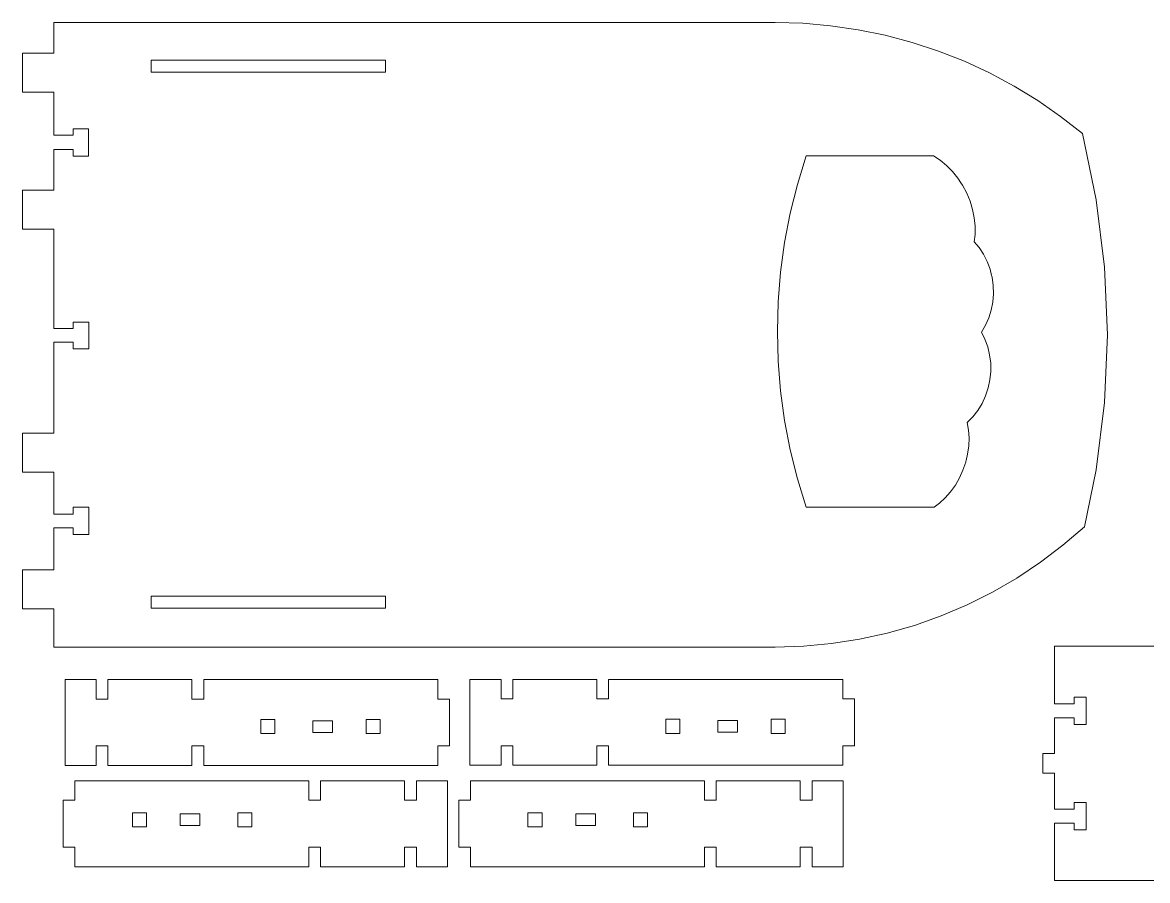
# Model space of a CAD drawing. Header units: centimetres. Extents: x -10.5 to 36.3, y -14.8 to 16.4.
# Drawn here: x -10.16 to 12.91, y -14.35 to 3.23 of the extents above; entities that cross this region are included whole.
import ezdxf

# ---------------------------------------------------------------- set-up
doc = ezdxf.new("R2010")
doc.units = ezdxf.units.CM
doc.header["$MEASUREMENT"] = 0
doc.layers.add('Layer 1', color=7, linetype='Continuous')

msp = doc.modelspace()

# ---------------------------------------------------------------- linework, layer by layer
at = {"layer": 'Layer 1', "lineweight": 15}
for points in [[(-9.51569, 3.23061), (-9.51569, 3.23061), (5.27344, 3.23061), (5.27344, 3.23061)], [(-9.51569, 3.23061), (-9.51569, 3.23061), (-9.51569, 2.60044), (-9.51569, 2.60044)], [(5.27344, 3.23061), (5.27344, 3.23061), (5.84243, 3.2142), (5.84243, 3.2142)], [(5.84243, 3.2142), (5.84243, 3.2142), (6.40962, 3.16503), (6.40962, 3.16503)], [(6.40962, 3.16503), (6.40962, 3.16503), (6.97294, 3.083), (6.97294, 3.083)], [(6.97294, 3.083), (6.97294, 3.083), (7.53064, 2.96877), (7.53064, 2.96877)], [(7.53064, 2.96877), (7.53064, 2.96877), (8.08077, 2.82245), (8.08077, 2.82245)], [(-2.71575, 2.45767), (-2.71575, 2.45767), (-7.51575, 2.45767), (-7.51575, 2.45767)], [(-7.51575, 2.45767), (-7.51575, 2.45767), (-7.51575, 2.2132), (-7.51575, 2.2132)], [(-2.71575, 2.2132), (-2.71575, 2.2132), (-2.71575, 2.45767), (-2.71575, 2.45767)], [(9.15109, 2.43591), (9.15109, 2.43591), (9.66785, 2.19693), (9.66785, 2.19693)], [(-7.51575, 2.2132), (-7.51575, 2.2132), (-2.71575, 2.2132), (-2.71575, 2.2132)], [(-9.11564, 1.05372), (-9.11564, 1.05372), (-9.11564, 0.91868), (-9.11564, 0.91868)], [(-8.80367, 1.05372), (-8.80367, 1.05372), (-9.11564, 1.05372), (-9.11564, 1.05372)], [(-8.80367, 0.49369), (-8.80367, 0.49369), (-8.80367, 1.05372), (-8.80367, 1.05372)], [(11.57162, 0.95614), (11.57162, 0.95614), (11.85579, -0.40328), (11.85579, -0.40328)], [(-9.11564, 0.91868), (-9.11564, 0.91868), (-9.51569, 0.91868), (-9.51569, 0.91868)], [(-9.51569, 0.62902), (-9.51569, 0.62902), (-9.11564, 0.62902), (-9.11564, 0.62902)], [(-9.11564, 0.62902), (-9.11564, 0.62902), (-9.11564, 0.49369), (-9.11564, 0.49369)], [(-9.11564, 0.49369), (-9.11564, 0.49369), (-8.80367, 0.49369), (-8.80367, 0.49369)], [(5.90497, 0.49852), (5.90497, 0.49852), (5.72735, -0.08565), (5.72735, -0.08565)], [(5.72735, -0.08565), (5.72735, -0.08565), (5.58126, -0.67835), (5.58126, -0.67835)], [(11.85579, -0.40328), (11.85579, -0.40328), (12.02706, -1.78159), (12.02706, -1.78159)], [(5.58126, -0.67835), (5.58126, -0.67835), (5.46732, -1.27793), (5.46732, -1.27793)], [(5.46732, -1.27793), (5.46732, -1.27793), (5.38558, -1.88286), (5.38558, -1.88286)], [(9.35295, -1.26441), (9.35295, -1.26441), (9.45177, -1.37991), (9.45177, -1.37991)], [(12.02706, -1.78159), (12.02706, -1.78159), (12.08423, -3.16941), (12.08423, -3.16941)], [(5.38558, -1.88286), (5.38558, -1.88286), (5.33654, -2.49127), (5.33654, -2.49127)], [(5.33654, -2.49127), (5.33654, -2.49127), (5.32014, -3.10161), (5.32014, -3.10161)], [(-8.79567, -2.90745), (-8.79567, -2.90745), (-9.11564, -2.90745), (-9.11564, -2.90745)], [(-9.11564, -3.04139), (-9.11564, -3.04139), (-9.11564, -2.90745), (-9.11564, -2.90745)], [(-8.79567, -3.457), (-8.79567, -3.457), (-8.79567, -2.90745), (-8.79567, -2.90745)], [(-9.11564, -3.04139), (-9.11564, -3.04139), (-9.51569, -3.04139), (-9.51569, -3.04139)], [(5.32014, -3.10161), (5.32014, -3.10161), (5.33654, -3.71181), (5.33654, -3.71181)], [(12.08423, -3.16941), (12.08423, -3.16941), (12.02706, -4.5571), (12.02706, -4.5571)], [(-9.51569, -3.3217), (-9.51569, -3.3217), (-9.11564, -3.3217), (-9.11564, -3.3217)], [(-9.51569, -3.3217), (-9.51569, -3.3217), (-9.51569, -5.18551), (-9.51569, -5.18551)], [(-9.11564, -3.3217), (-9.11564, -3.3217), (-9.11564, -3.457), (-9.11564, -3.457)], [(-9.11564, -3.457), (-9.11564, -3.457), (-8.79567, -3.457), (-8.79567, -3.457)], [(5.33654, -3.71181), (5.33654, -3.71181), (5.38558, -4.32021), (5.38558, -4.32021)], [(5.38558, -4.32021), (5.38558, -4.32021), (5.46732, -4.92519), (5.46732, -4.92519)], [(12.02706, -4.5571), (12.02706, -4.5571), (11.85579, -5.9354), (11.85579, -5.9354)], [(5.46732, -4.92519), (5.46732, -4.92519), (5.58126, -5.52491), (5.58126, -5.52491)], [(-10.15566, -5.18551), (-10.15566, -5.18551), (-9.51569, -5.18551), (-9.51569, -5.18551)], [(-10.15566, -5.98543), (-10.15566, -5.98543), (-10.15566, -5.18551), (-10.15566, -5.18551)], [(5.58126, -5.52491), (5.58126, -5.52491), (5.72735, -6.11758), (5.72735, -6.11758)], [(-9.51569, -5.98543), (-9.51569, -5.98543), (-10.15566, -5.98543), (-10.15566, -5.98543)], [(-9.51569, -5.98543), (-9.51569, -5.98543), (-9.51569, -6.84148), (-9.51569, -6.84148)], [(11.85579, -5.9354), (11.85579, -5.9354), (11.61197, -7.10151), (11.61197, -7.10151)], [(5.72735, -6.11758), (5.72735, -6.11758), (5.90497, -6.7016), (5.90497, -6.7016)], [(-9.11564, -6.84148), (-9.11564, -6.84148), (-9.51569, -6.84148), (-9.51569, -6.84148)], [(-8.79567, -6.70175), (-8.79567, -6.70175), (-9.11564, -6.70175), (-9.11564, -6.70175)], [(-9.11564, -6.84148), (-9.11564, -6.84148), (-9.11564, -6.70175), (-9.11564, -6.70175)], [(-8.79567, -7.26178), (-8.79567, -7.26178), (-8.79567, -6.70175), (-8.79567, -6.70175)], [(5.90497, -6.7016), (5.90497, -6.7016), (8.53084, -6.70146), (8.53084, -6.70146)], [(-9.51569, -7.12646), (-9.51569, -7.12646), (-9.51569, -7.98554), (-9.51569, -7.98554)], [(-9.51569, -7.12646), (-9.51569, -7.12646), (-9.11564, -7.12646), (-9.11564, -7.12646)], [(-9.11564, -7.12646), (-9.11564, -7.12646), (-9.11564, -7.26178), (-9.11564, -7.26178)], [(11.17281, -7.48019), (11.17281, -7.48019), (11.61197, -7.10151), (11.61197, -7.10151)], [(-9.11564, -7.26178), (-9.11564, -7.26178), (-8.79567, -7.26178), (-8.79567, -7.26178)], [(10.71102, -7.83106), (10.71102, -7.83106), (11.17281, -7.48019), (11.17281, -7.48019)], [(10.2283, -8.15282), (10.2283, -8.15282), (10.71102, -7.83106), (10.71102, -7.83106)], [(-10.15566, -7.98554), (-10.15566, -7.98554), (-9.51569, -7.98554), (-9.51569, -7.98554)], [(-10.15566, -8.78546), (-10.15566, -8.78546), (-10.15566, -7.98554), (-10.15566, -7.98554)], [(9.72683, -8.44401), (9.72683, -8.44401), (10.2283, -8.15282), (10.2283, -8.15282)], [(-7.51575, -8.52353), (-7.51575, -8.52353), (-7.51575, -8.76797), (-7.51575, -8.76797)], [(-2.71575, -8.52353), (-2.71575, -8.52353), (-7.51575, -8.52353), (-7.51575, -8.52353)], [(-2.71575, -8.76797), (-2.71575, -8.76797), (-2.71575, -8.52353), (-2.71575, -8.52353)], [(9.20814, -8.70362), (9.20814, -8.70362), (9.72683, -8.44401), (9.72683, -8.44401)], [(8.67443, -8.9306), (8.67443, -8.9306), (9.20814, -8.70362), (9.20814, -8.70362)], [(-9.51569, -8.78546), (-9.51569, -8.78546), (-10.15566, -8.78546), (-10.15566, -8.78546)], [(-9.51569, -8.78546), (-9.51569, -8.78546), (-9.51569, -9.5693), (-9.51569, -9.5693)], [(-7.51575, -8.76797), (-7.51575, -8.76797), (-2.71575, -8.76797), (-2.71575, -8.76797)], [(8.12776, -9.1242), (8.12776, -9.1242), (8.67443, -8.9306), (8.67443, -8.9306)], [(7.57005, -9.28366), (7.57005, -9.28366), (8.12776, -9.1242), (8.12776, -9.1242)], [(6.43055, -9.49765), (6.43055, -9.49765), (7.00366, -9.40836), (7.00366, -9.40836)], [(7.00366, -9.40836), (7.00366, -9.40836), (7.57005, -9.28366), (7.57005, -9.28366)], [(-9.51569, -9.5693), (-9.51569, -9.5693), (5.27344, -9.5693), (5.27344, -9.5693)], [(5.27344, -9.5693), (5.27344, -9.5693), (5.85315, -9.55138), (5.85315, -9.55138)], [(5.85315, -9.55138), (5.85315, -9.55138), (6.43055, -9.49765), (6.43055, -9.49765)], [(11.00153, -9.55099), (11.00153, -9.55099), (11.00153, -10.73086), (11.00153, -10.73086)], [(15.2398, -9.55099), (15.2398, -9.55099), (11.00153, -9.55099), (11.00153, -9.55099)], [(-9.28419, -11.99384), (-9.28419, -11.99384), (-9.28419, -10.23394), (-9.28419, -10.23394)], [(-6.44183, -10.23394), (-6.44183, -10.23394), (-6.44183, -10.63384), (-6.44183, -10.63384)], [(-1.64186, -10.23394), (-1.64186, -10.23394), (-6.44183, -10.23394), (-6.44183, -10.23394)], [(-1.64186, -10.63384), (-1.64186, -10.63384), (-1.64186, -10.23394), (-1.64186, -10.23394)], [(-0.98397, -11.98929), (-0.98397, -11.98929), (-0.98397, -10.22924), (-0.98397, -10.22924)], [(1.85837, -10.22924), (1.85837, -10.22924), (1.85837, -10.62929), (1.85837, -10.62929)], [(6.65833, -10.22924), (6.65833, -10.22924), (1.85837, -10.22924), (1.85837, -10.22924)], [(6.65833, -10.62929), (6.65833, -10.62929), (6.65833, -10.22924), (6.65833, -10.22924)], [(-8.64422, -10.63384), (-8.64422, -10.63384), (-8.40415, -10.63384), (-8.40415, -10.63384)], [(-6.68189, -10.63384), (-6.68189, -10.63384), (-6.44183, -10.63384), (-6.44183, -10.63384)], [(-1.64186, -10.63384), (-1.64186, -10.63384), (-1.4018, -10.63384), (-1.4018, -10.63384)], [(-1.4018, -10.63384), (-1.4018, -10.63384), (-1.4018, -11.59393), (-1.4018, -11.59393)], [(-0.34389, -10.62929), (-0.34389, -10.62929), (-0.10396, -10.62929), (-0.10396, -10.62929)], [(1.61845, -10.62929), (1.61845, -10.62929), (1.85837, -10.62929), (1.85837, -10.62929)], [(6.65833, -10.62929), (6.65833, -10.62929), (6.8984, -10.62929), (6.8984, -10.62929)], [(6.8984, -10.62929), (6.8984, -10.62929), (6.8984, -11.58924), (6.8984, -11.58924)], [(-5.26983, -11.0522), (-5.26983, -11.0522), (-5.26983, -11.34021), (-5.26983, -11.34021)], [(-4.98182, -11.0522), (-4.98182, -11.0522), (-5.26983, -11.0522), (-5.26983, -11.0522)], [(-4.98182, -11.34021), (-4.98182, -11.34021), (-4.98182, -11.0522), (-4.98182, -11.0522)], [(-3.10973, -11.0522), (-3.10973, -11.0522), (-3.10973, -11.34021), (-3.10973, -11.34021)], [(3.03051, -11.04755), (3.03051, -11.04755), (3.03051, -11.33555), (3.03051, -11.33555)], [(3.31855, -11.04755), (3.31855, -11.04755), (3.03051, -11.04755), (3.03051, -11.04755)], [(3.31855, -11.33555), (3.31855, -11.33555), (3.31855, -11.04755), (3.31855, -11.04755)], [(5.19046, -11.04755), (5.19046, -11.04755), (5.19046, -11.33555), (5.19046, -11.33555)], [(11.00153, -11.01886), (11.00153, -11.01886), (11.00153, -11.75088), (11.00153, -11.75088)], [(-4.20363, -11.19621), (-4.20363, -11.19621), (-4.20363, -11.07619), (-4.20363, -11.07619)], [(-4.20363, -11.07619), (-4.20363, -11.07619), (-3.80097, -11.07619), (-3.80097, -11.07619)], [(-4.20363, -11.31612), (-4.20363, -11.31612), (-4.20363, -11.19621), (-4.20363, -11.19621)], [(-3.80097, -11.07619), (-3.80097, -11.07619), (-3.80097, -11.31612), (-3.80097, -11.31612)], [(4.09656, -11.19155), (4.09656, -11.19155), (4.09656, -11.0715), (4.09656, -11.0715)], [(4.09656, -11.0715), (4.09656, -11.0715), (4.49937, -11.0715), (4.49937, -11.0715)], [(4.09656, -11.31157), (4.09656, -11.31157), (4.09656, -11.19155), (4.09656, -11.19155)], [(4.49937, -11.0715), (4.49937, -11.0715), (4.49937, -11.31157), (4.49937, -11.31157)], [(-5.26983, -11.34021), (-5.26983, -11.34021), (-4.98182, -11.34021), (-4.98182, -11.34021)], [(-3.80097, -11.31612), (-3.80097, -11.31612), (-4.20363, -11.31612), (-4.20363, -11.31612)], [(-3.10973, -11.34021), (-3.10973, -11.34021), (-2.82173, -11.34021), (-2.82173, -11.34021)], [(3.03051, -11.33555), (3.03051, -11.33555), (3.31855, -11.33555), (3.31855, -11.33555)], [(4.49937, -11.31157), (4.49937, -11.31157), (4.09656, -11.31157), (4.09656, -11.31157)], [(5.19046, -11.33555), (5.19046, -11.33555), (5.47846, -11.33555), (5.47846, -11.33555)], [(-8.40415, -11.59393), (-8.40415, -11.59393), (-8.64422, -11.59393), (-8.64422, -11.59393)], [(-8.40415, -11.99384), (-8.40415, -11.99384), (-8.40415, -11.59393), (-8.40415, -11.59393)], [(-6.44183, -11.59393), (-6.44183, -11.59393), (-6.68189, -11.59393), (-6.68189, -11.59393)], [(-6.44183, -11.99384), (-6.44183, -11.99384), (-6.44183, -11.59393), (-6.44183, -11.59393)], [(-1.64186, -11.59393), (-1.64186, -11.59393), (-1.64186, -11.99384), (-1.64186, -11.99384)], [(-1.4018, -11.59393), (-1.4018, -11.59393), (-1.64186, -11.59393), (-1.64186, -11.59393)], [(-0.10396, -11.58924), (-0.10396, -11.58924), (-0.34389, -11.58924), (-0.34389, -11.58924)], [(-0.10396, -11.98929), (-0.10396, -11.98929), (-0.10396, -11.58924), (-0.10396, -11.58924)], [(1.85837, -11.58924), (1.85837, -11.58924), (1.61845, -11.58924), (1.61845, -11.58924)], [(1.85837, -11.98929), (1.85837, -11.98929), (1.85837, -11.58924), (1.85837, -11.58924)], [(6.65833, -11.58924), (6.65833, -11.58924), (6.65833, -11.98929), (6.65833, -11.98929)], [(6.8984, -11.58924), (6.8984, -11.58924), (6.65833, -11.58924), (6.65833, -11.58924)], [(10.7616, -11.75088), (10.7616, -11.75088), (11.00153, -11.75088), (11.00153, -11.75088)], [(10.7616, -12.15273), (10.7616, -12.15273), (10.7616, -11.75088), (10.7616, -11.75088)], [(6.65833, -11.98929), (6.65833, -11.98929), (1.85837, -11.98929), (1.85837, -11.98929)], [(-1.64186, -11.99384), (-1.64186, -11.99384), (-6.44183, -11.99384), (-6.44183, -11.99384)], [(11.00153, -12.15273), (11.00153, -12.15273), (10.7616, -12.15273), (10.7616, -12.15273)], [(11.00153, -12.15273), (11.00153, -12.15273), (11.00153, -12.89092), (11.00153, -12.89092)], [(-9.08424, -12.3083), (-9.08424, -12.3083), (-4.28424, -12.3083), (-4.28424, -12.3083)], [(-9.08424, -12.70821), (-9.08424, -12.70821), (-9.08424, -12.3083), (-9.08424, -12.3083)], [(-4.28424, -12.3083), (-4.28424, -12.3083), (-4.28424, -12.70821), (-4.28424, -12.70821)], [(-2.32191, -12.3083), (-2.32191, -12.3083), (-2.32191, -12.70821), (-2.32191, -12.70821)], [(-1.44191, -12.3083), (-1.44191, -12.3083), (-1.44191, -14.06817), (-1.44191, -14.06817)], [(-0.97363, -12.30802), (-0.97363, -12.30802), (3.82634, -12.30802), (3.82634, -12.30802)], [(-0.97363, -12.70793), (-0.97363, -12.70793), (-0.97363, -12.30802), (-0.97363, -12.30802)], [(3.82634, -12.30802), (3.82634, -12.30802), (3.82634, -12.70793), (3.82634, -12.70793)], [(5.78866, -12.30802), (5.78866, -12.30802), (5.78866, -12.70793), (5.78866, -12.70793)], [(6.66867, -12.30802), (6.66867, -12.30802), (6.66867, -14.06792), (6.66867, -14.06792)], [(-9.32427, -12.70821), (-9.32427, -12.70821), (-9.08424, -12.70821), (-9.08424, -12.70821)], [(-9.32427, -13.6683), (-9.32427, -13.6683), (-9.32427, -12.70821), (-9.32427, -12.70821)], [(-4.28424, -12.70821), (-4.28424, -12.70821), (-4.04431, -12.70821), (-4.04431, -12.70821)], [(-2.32191, -12.70821), (-2.32191, -12.70821), (-2.08199, -12.70821), (-2.08199, -12.70821)], [(-1.21369, -12.70793), (-1.21369, -12.70793), (-0.97363, -12.70793), (-0.97363, -12.70793)], [(-1.21369, -13.66801), (-1.21369, -13.66801), (-1.21369, -12.70793), (-1.21369, -12.70793)], [(3.82634, -12.70793), (3.82634, -12.70793), (4.06626, -12.70793), (4.06626, -12.70793)], [(5.78866, -12.70793), (5.78866, -12.70793), (6.02859, -12.70793), (6.02859, -12.70793)], [(-7.61633, -12.9619), (-7.61633, -12.9619), (-7.90434, -12.9619), (-7.90434, -12.9619)], [(-7.61633, -13.2499), (-7.61633, -13.2499), (-7.61633, -12.9619), (-7.61633, -12.9619)], [(-6.92513, -12.98603), (-6.92513, -12.98603), (-6.52244, -12.98603), (-6.52244, -12.98603)], [(-6.92513, -13.22595), (-6.92513, -13.22595), (-6.92513, -12.98603), (-6.92513, -12.98603)], [(-6.52244, -12.98603), (-6.52244, -12.98603), (-6.52244, -13.1059), (-6.52244, -13.1059)], [(-6.52244, -13.1059), (-6.52244, -13.1059), (-6.52244, -13.22595), (-6.52244, -13.22595)], [(-5.45627, -12.9619), (-5.45627, -12.9619), (-5.74428, -12.9619), (-5.74428, -12.9619)], [(-5.74428, -12.9619), (-5.74428, -12.9619), (-5.74428, -13.2499), (-5.74428, -13.2499)], [(-5.45627, -13.2499), (-5.45627, -13.2499), (-5.45627, -12.9619), (-5.45627, -12.9619)], [(0.49425, -12.96175), (0.49425, -12.96175), (0.20624, -12.96175), (0.20624, -12.96175)], [(0.49425, -13.24976), (0.49425, -13.24976), (0.49425, -12.96175), (0.49425, -12.96175)], [(1.18548, -12.98574), (1.18548, -12.98574), (1.58814, -12.98574), (1.58814, -12.98574)], [(1.18548, -13.22567), (1.18548, -13.22567), (1.18548, -12.98574), (1.18548, -12.98574)], [(1.58814, -12.98574), (1.58814, -12.98574), (1.58814, -13.10576), (1.58814, -13.10576)], [(1.58814, -13.10576), (1.58814, -13.10576), (1.58814, -13.22567), (1.58814, -13.22567)], [(2.65431, -12.96175), (2.65431, -12.96175), (2.3663, -12.96175), (2.3663, -12.96175)], [(2.3663, -12.96175), (2.3663, -12.96175), (2.3663, -13.24976), (2.3663, -13.24976)], [(2.65431, -13.24976), (2.65431, -13.24976), (2.65431, -12.96175), (2.65431, -12.96175)], [(-6.52244, -13.22595), (-6.52244, -13.22595), (-6.92513, -13.22595), (-6.92513, -13.22595)], [(-5.74428, -13.2499), (-5.74428, -13.2499), (-5.45627, -13.2499), (-5.45627, -13.2499)], [(1.58814, -13.22567), (1.58814, -13.22567), (1.18548, -13.22567), (1.18548, -13.22567)], [(2.3663, -13.24976), (2.3663, -13.24976), (2.65431, -13.24976), (2.65431, -13.24976)], [(11.00153, -13.17892), (11.00153, -13.17892), (11.00153, -14.35096), (11.00153, -14.35096)], [(-9.08424, -13.6683), (-9.08424, -13.6683), (-9.32427, -13.6683), (-9.32427, -13.6683)], [(-9.08424, -13.6683), (-9.08424, -13.6683), (-9.08424, -14.06817), (-9.08424, -14.06817)], [(-4.28424, -14.06817), (-4.28424, -14.06817), (-4.28424, -13.6683), (-4.28424, -13.6683)], [(-4.04431, -13.6683), (-4.04431, -13.6683), (-4.28424, -13.6683), (-4.28424, -13.6683)], [(-2.08199, -13.6683), (-2.08199, -13.6683), (-2.32191, -13.6683), (-2.32191, -13.6683)], [(-0.97363, -13.66801), (-0.97363, -13.66801), (-1.21369, -13.66801), (-1.21369, -13.66801)], [(-0.97363, -13.66801), (-0.97363, -13.66801), (-0.97363, -14.06792), (-0.97363, -14.06792)], [(3.82634, -14.06792), (3.82634, -14.06792), (3.82634, -13.66801), (3.82634, -13.66801)], [(4.06626, -13.66801), (4.06626, -13.66801), (3.82634, -13.66801), (3.82634, -13.66801)], [(6.02859, -13.66801), (6.02859, -13.66801), (5.78866, -13.66801), (5.78866, -13.66801)], [(-9.08424, -14.06817), (-9.08424, -14.06817), (-4.28424, -14.06817), (-4.28424, -14.06817)], [(-0.97363, -14.06792), (-0.97363, -14.06792), (3.82634, -14.06792), (3.82634, -14.06792)], [(11.00153, -14.35096), (11.00153, -14.35096), (15.2398, -14.35096), (15.2398, -14.35096)]]:
    msp.add_open_spline(points, degree=3, dxfattribs=at)
for points, knots in [([(8.08077, 2.82245), (8.08077, 2.82245), (8.6215, 2.64468), (8.6215, 2.64468), (8.6215, 2.64468), (8.6215, 2.64468), (9.15109, 2.43591), (9.15109, 2.43591)], [0, 0, 0, 0, 0.33333333, 0.33333333, 0.33333333, 0.33333333, 1, 1, 1, 1]), ([(-9.51569, 2.60044), (-9.51569, 2.60044), (-10.15566, 2.60044), (-10.15566, 2.60044), (-10.15566, 2.60044), (-10.15566, 2.60044), (-10.1558, 1.80172), (-10.1558, 1.80172), (-10.1558, 1.80172), (-10.1558, 1.80172), (-9.51569, 1.80172), (-9.51569, 1.80172), (-9.51569, 1.80172), (-9.51569, 1.80172), (-9.51569, 0.91868), (-9.51569, 0.91868)], [0, 0, 0, 0, 0.2, 0.2, 0.2, 0.2, 0.4, 0.4, 0.4, 0.4, 0.6, 0.6, 0.6, 0.6, 1, 1, 1, 1]), ([(9.66785, 2.19693), (9.66785, 2.19693), (10.16984, 1.9285), (10.16984, 1.9285), (10.16984, 1.9285), (10.16984, 1.9285), (10.65562, 1.63153), (10.65562, 1.63153), (10.65562, 1.63153), (10.65562, 1.63153), (11.12333, 1.30713), (11.12333, 1.30713), (11.12333, 1.30713), (11.12333, 1.30713), (11.57162, 0.95614), (11.57162, 0.95614)], [0, 0, 0, 0, 0.2, 0.2, 0.2, 0.2, 0.4, 0.4, 0.4, 0.4, 0.6, 0.6, 0.6, 0.6, 1, 1, 1, 1]), ([(-9.51569, 0.62902), (-9.51569, 0.62902), (-9.51569, -0.20541), (-9.51569, -0.20541), (-9.51569, -0.20541), (-9.51569, -0.20541), (-10.15566, -0.20541), (-10.15566, -0.20541), (-10.15566, -0.20541), (-10.15566, -0.20541), (-10.15566, -1.00135), (-10.15566, -1.00135), (-10.15566, -1.00135), (-10.15566, -1.00135), (-9.51569, -1.00135), (-9.51569, -1.00135), (-9.51569, -1.00135), (-9.51569, -1.00135), (-9.51569, -3.04139), (-9.51569, -3.04139)], [0, 0, 0, 0, 0.16666667, 0.16666667, 0.16666667, 0.16666667, 0.33333333, 0.33333333, 0.33333333, 0.33333333, 0.5, 0.5, 0.5, 0.5, 0.66666667, 0.66666667, 0.66666667, 0.66666667, 1, 1, 1, 1]), ([(5.90497, 0.49852), (5.90497, 0.49852), (8.5209, 0.49852), (8.5209, 0.49852), (8.5209, 0.49852), (8.5209, 0.49852), (8.65693, 0.41004), (8.65693, 0.41004), (8.65693, 0.41004), (8.65693, 0.41004), (8.78633, 0.30351), (8.78633, 0.30351), (8.78633, 0.30351), (8.78633, 0.30351), (8.90715, 0.18074), (8.90715, 0.18074), (8.90715, 0.18074), (8.90715, 0.18074), (9.01729, 0.04362), (9.01729, 0.04362), (9.01729, 0.04362), (9.01729, 0.04362), (9.09444, -0.0764), (9.09444, -0.0764), (9.09444, -0.0764), (9.09444, -0.0764), (9.10022, -0.08304), (9.10022, -0.08304), (9.10022, -0.08304), (9.10022, -0.08304), (9.11511, -0.10575), (9.11511, -0.10575), (9.11511, -0.10575), (9.11511, -0.10575), (9.19904, -0.26465), (9.19904, -0.26465), (9.19904, -0.26465), (9.19904, -0.26465), (9.26751, -0.43084), (9.26751, -0.43084), (9.26751, -0.43084), (9.26751, -0.43084), (9.31962, -0.60144), (9.31962, -0.60144), (9.31962, -0.60144), (9.31962, -0.60144), (9.35461, -0.77399), (9.35461, -0.77399), (9.35461, -0.77399), (9.35461, -0.77399), (9.37169, -0.94526), (9.37169, -0.94526), (9.37169, -0.94526), (9.37169, -0.94526), (9.37073, -1.11297), (9.37073, -1.11297), (9.37073, -1.11297), (9.37073, -1.11297), (9.35295, -1.26441), (9.35295, -1.26441)], [0, 0, 0, 0, 0.0625, 0.0625, 0.0625, 0.0625, 0.125, 0.125, 0.125, 0.125, 0.1875, 0.1875, 0.1875, 0.1875, 0.25, 0.25, 0.25, 0.25, 0.3125, 0.3125, 0.3125, 0.3125, 0.375, 0.375, 0.375, 0.375, 0.4375, 0.4375, 0.4375, 0.4375, 0.5, 0.5, 0.5, 0.5, 0.5625, 0.5625, 0.5625, 0.5625, 0.625, 0.625, 0.625, 0.625, 0.6875, 0.6875, 0.6875, 0.6875, 0.75, 0.75, 0.75, 0.75, 0.8125, 0.8125, 0.8125, 0.8125, 0.875, 0.875, 0.875, 0.875, 1, 1, 1, 1]), ([(9.45177, -1.37991), (9.45177, -1.37991), (9.543, -1.51687), (9.543, -1.51687), (9.543, -1.51687), (9.543, -1.51687), (9.61877, -1.66556), (9.61877, -1.66556), (9.61877, -1.66556), (9.61877, -1.66556), (9.6779, -1.82389), (9.6779, -1.82389), (9.6779, -1.82389), (9.6779, -1.82389), (9.70986, -1.95607), (9.70986, -1.95607), (9.70986, -1.95607), (9.70986, -1.95607), (9.71318, -1.96391), (9.71318, -1.96391), (9.71318, -1.96391), (9.71318, -1.96391), (9.71953, -1.98899), (9.71953, -1.98899), (9.71953, -1.98899), (9.71953, -1.98899), (9.74281, -2.15836), (9.74281, -2.15836), (9.74281, -2.15836), (9.74281, -2.15836), (9.7475, -2.32938), (9.7475, -2.32938), (9.7475, -2.32938), (9.7475, -2.32938), (9.73343, -2.49913), (9.73343, -2.49913), (9.73343, -2.49913), (9.73343, -2.49913), (9.70104, -2.66491), (9.70104, -2.66491), (9.70104, -2.66491), (9.70104, -2.66491), (9.65049, -2.82408), (9.65049, -2.82408), (9.65049, -2.82408), (9.65049, -2.82408), (9.58296, -2.97401), (9.58296, -2.97401), (9.58296, -2.97401), (9.58296, -2.97401), (9.49932, -3.11251), (9.49932, -3.11251), (9.49932, -3.11251), (9.49932, -3.11251), (9.57344, -3.2579), (9.57344, -3.2579), (9.57344, -3.2579), (9.57344, -3.2579), (9.63063, -3.41375), (9.63063, -3.41375), (9.63063, -3.41375), (9.63063, -3.41375), (9.66978, -3.57758), (9.66978, -3.57758), (9.66978, -3.57758), (9.66978, -3.57758), (9.6906, -3.74667), (9.6906, -3.74667), (9.6906, -3.74667), (9.6906, -3.74667), (9.6906, -3.88393), (9.6906, -3.88393), (9.6906, -3.88393), (9.6906, -3.88393), (9.69208, -3.89232), (9.69208, -3.89232), (9.69208, -3.89232), (9.69208, -3.89232), (9.69236, -3.91851), (9.69236, -3.91851), (9.69236, -3.91851), (9.69236, -3.91851), (9.67529, -4.09023), (9.67529, -4.09023), (9.67529, -4.09023), (9.67529, -4.09023), (9.63945, -4.2589), (9.63945, -4.2589), (9.63945, -4.2589), (9.63945, -4.2589), (9.58572, -4.42206), (9.58572, -4.42206), (9.58572, -4.42206), (9.58572, -4.42206), (9.51474, -4.57707), (9.51474, -4.57707), (9.51474, -4.57707), (9.51474, -4.57707), (9.42764, -4.72122), (9.42764, -4.72122), (9.42764, -4.72122), (9.42764, -4.72122), (9.32597, -4.85241), (9.32597, -4.85241), (9.32597, -4.85241), (9.32597, -4.85241), (9.21132, -4.96844), (9.21132, -4.96844), (9.21132, -4.96844), (9.21132, -4.96844), (9.2383, -5.12236), (9.2383, -5.12236), (9.2383, -5.12236), (9.2383, -5.12236), (9.24864, -5.28252), (9.24864, -5.28252), (9.24864, -5.28252), (9.24864, -5.28252), (9.24204, -5.4473), (9.24204, -5.4473), (9.24204, -5.4473), (9.24204, -5.4473), (9.21861, -5.6142), (9.21861, -5.6142), (9.21861, -5.6142), (9.21861, -5.6142), (9.18538, -5.74664), (9.18538, -5.74664), (9.18538, -5.74664), (9.18538, -5.74664), (9.18457, -5.75503), (9.18457, -5.75503), (9.18457, -5.75503), (9.18457, -5.75503), (9.17837, -5.78026), (9.17837, -5.78026), (9.17837, -5.78026), (9.17837, -5.78026), (9.12227, -5.94299), (9.12227, -5.94299), (9.12227, -5.94299), (9.12227, -5.94299), (9.0513, -6.0997), (9.0513, -6.0997), (9.0513, -6.0997), (9.0513, -6.0997), (8.96628, -6.24797), (8.96628, -6.24797), (8.96628, -6.24797), (8.96628, -6.24797), (8.86888, -6.38534), (8.86888, -6.38534), (8.86888, -6.38534), (8.86888, -6.38534), (8.76039, -6.50966), (8.76039, -6.50966), (8.76039, -6.50966), (8.76039, -6.50966), (8.64271, -6.61877), (8.64271, -6.61877), (8.64271, -6.61877), (8.64271, -6.61877), (8.53084, -6.70146), (8.53084, -6.70146)], [0, 0, 0, 0, 0.02380952, 0.02380952, 0.02380952, 0.02380952, 0.04761905, 0.04761905, 0.04761905, 0.04761905, 0.07142857, 0.07142857, 0.07142857, 0.07142857, 0.0952381, 0.0952381, 0.0952381, 0.0952381, 0.11904762, 0.11904762, 0.11904762, 0.11904762, 0.14285714, 0.14285714, 0.14285714, 0.14285714, 0.16666667, 0.16666667, 0.16666667, 0.16666667, 0.19047619, 0.19047619, 0.19047619, 0.19047619, 0.21428571, 0.21428571, 0.21428571, 0.21428571, 0.23809524, 0.23809524, 0.23809524, 0.23809524, 0.26190476, 0.26190476, 0.26190476, 0.26190476, 0.28571429, 0.28571429, 0.28571429, 0.28571429, 0.30952381, 0.30952381, 0.30952381, 0.30952381, 0.33333333, 0.33333333, 0.33333333, 0.33333333, 0.35714286, 0.35714286, 0.35714286, 0.35714286, 0.38095238, 0.38095238, 0.38095238, 0.38095238, 0.4047619, 0.4047619, 0.4047619, 0.4047619, 0.42857143, 0.42857143, 0.42857143, 0.42857143, 0.45238095, 0.45238095, 0.45238095, 0.45238095, 0.47619048, 0.47619048, 0.47619048, 0.47619048, 0.5, 0.5, 0.5, 0.5, 0.52380952, 0.52380952, 0.52380952, 0.52380952, 0.54761905, 0.54761905, 0.54761905, 0.54761905, 0.57142857, 0.57142857, 0.57142857, 0.57142857, 0.5952381, 0.5952381, 0.5952381, 0.5952381, 0.61904762, 0.61904762, 0.61904762, 0.61904762, 0.64285714, 0.64285714, 0.64285714, 0.64285714, 0.66666667, 0.66666667, 0.66666667, 0.66666667, 0.69047619, 0.69047619, 0.69047619, 0.69047619, 0.71428571, 0.71428571, 0.71428571, 0.71428571, 0.73809524, 0.73809524, 0.73809524, 0.73809524, 0.76190476, 0.76190476, 0.76190476, 0.76190476, 0.78571429, 0.78571429, 0.78571429, 0.78571429, 0.80952381, 0.80952381, 0.80952381, 0.80952381, 0.83333333, 0.83333333, 0.83333333, 0.83333333, 0.85714286, 0.85714286, 0.85714286, 0.85714286, 0.88095238, 0.88095238, 0.88095238, 0.88095238, 0.9047619, 0.9047619, 0.9047619, 0.9047619, 0.92857143, 0.92857143, 0.92857143, 0.92857143, 0.95238095, 0.95238095, 0.95238095, 0.95238095, 1, 1, 1, 1]), ([(-9.28419, -10.23394), (-9.28419, -10.23394), (-8.64422, -10.23394), (-8.64422, -10.23394), (-8.64422, -10.23394), (-8.64422, -10.23394), (-8.64422, -10.63384), (-8.64422, -10.63384)], [0, 0, 0, 0, 0.33333333, 0.33333333, 0.33333333, 0.33333333, 1, 1, 1, 1]), ([(-6.68189, -10.63384), (-6.68189, -10.63384), (-6.68189, -10.23394), (-6.68189, -10.23394), (-6.68189, -10.23394), (-6.68189, -10.23394), (-8.40415, -10.23394), (-8.40415, -10.23394), (-8.40415, -10.23394), (-8.40415, -10.23394), (-8.40415, -10.63384), (-8.40415, -10.63384)], [0, 0, 0, 0, 0.25, 0.25, 0.25, 0.25, 0.5, 0.5, 0.5, 0.5, 1, 1, 1, 1]), ([(-0.98397, -10.22924), (-0.98397, -10.22924), (-0.34389, -10.22924), (-0.34389, -10.22924), (-0.34389, -10.22924), (-0.34389, -10.22924), (-0.34389, -10.62929), (-0.34389, -10.62929)], [0, 0, 0, 0, 0.33333333, 0.33333333, 0.33333333, 0.33333333, 1, 1, 1, 1]), ([(1.61845, -10.62929), (1.61845, -10.62929), (1.61845, -10.22924), (1.61845, -10.22924), (1.61845, -10.22924), (1.61845, -10.22924), (-0.10396, -10.22924), (-0.10396, -10.22924), (-0.10396, -10.22924), (-0.10396, -10.22924), (-0.10396, -10.62929), (-0.10396, -10.62929)], [0, 0, 0, 0, 0.25, 0.25, 0.25, 0.25, 0.5, 0.5, 0.5, 0.5, 1, 1, 1, 1]), ([(11.00153, -10.73086), (11.00153, -10.73086), (11.40158, -10.73086), (11.40158, -10.73086), (11.40158, -10.73086), (11.40158, -10.73086), (11.40158, -10.59483), (11.40158, -10.59483), (11.40158, -10.59483), (11.40158, -10.59483), (11.64961, -10.59483), (11.64961, -10.59483), (11.64961, -10.59483), (11.64961, -10.59483), (11.64961, -11.15486), (11.64961, -11.15486), (11.64961, -11.15486), (11.64961, -11.15486), (11.40158, -11.15486), (11.40158, -11.15486), (11.40158, -11.15486), (11.40158, -11.15486), (11.40158, -11.01886), (11.40158, -11.01886), (11.40158, -11.01886), (11.40158, -11.01886), (11.00153, -11.01886), (11.00153, -11.01886)], [0, 0, 0, 0, 0.125, 0.125, 0.125, 0.125, 0.25, 0.25, 0.25, 0.25, 0.375, 0.375, 0.375, 0.375, 0.5, 0.5, 0.5, 0.5, 0.625, 0.625, 0.625, 0.625, 0.75, 0.75, 0.75, 0.75, 1, 1, 1, 1]), ([(-2.82173, -11.34021), (-2.82173, -11.34021), (-2.82173, -11.0522), (-2.82173, -11.0522), (-2.82173, -11.0522), (-2.82173, -11.0522), (-3.10973, -11.0522), (-3.10973, -11.0522)], [0, 0, 0, 0, 0.33333333, 0.33333333, 0.33333333, 0.33333333, 1, 1, 1, 1]), ([(5.47846, -11.33555), (5.47846, -11.33555), (5.47846, -11.04755), (5.47846, -11.04755), (5.47846, -11.04755), (5.47846, -11.04755), (5.19046, -11.04755), (5.19046, -11.04755)], [0, 0, 0, 0, 0.33333333, 0.33333333, 0.33333333, 0.33333333, 1, 1, 1, 1]), ([(-9.28419, -11.99384), (-9.28419, -11.99384), (-8.64422, -11.99384), (-8.64422, -11.99384), (-8.64422, -11.99384), (-8.64422, -11.99384), (-8.64422, -11.59393), (-8.64422, -11.59393)], [0, 0, 0, 0, 0.33333333, 0.33333333, 0.33333333, 0.33333333, 1, 1, 1, 1]), ([(-6.68189, -11.59393), (-6.68189, -11.59393), (-6.68189, -11.99384), (-6.68189, -11.99384), (-6.68189, -11.99384), (-6.68189, -11.99384), (-8.40415, -11.99384), (-8.40415, -11.99384)], [0, 0, 0, 0, 0.33333333, 0.33333333, 0.33333333, 0.33333333, 1, 1, 1, 1]), ([(-0.98397, -11.98929), (-0.98397, -11.98929), (-0.34389, -11.98929), (-0.34389, -11.98929), (-0.34389, -11.98929), (-0.34389, -11.98929), (-0.34389, -11.58924), (-0.34389, -11.58924)], [0, 0, 0, 0, 0.33333333, 0.33333333, 0.33333333, 0.33333333, 1, 1, 1, 1]), ([(1.61845, -11.58924), (1.61845, -11.58924), (1.61845, -11.98929), (1.61845, -11.98929), (1.61845, -11.98929), (1.61845, -11.98929), (-0.10396, -11.98929), (-0.10396, -11.98929)], [0, 0, 0, 0, 0.33333333, 0.33333333, 0.33333333, 0.33333333, 1, 1, 1, 1]), ([(-4.04431, -12.70821), (-4.04431, -12.70821), (-4.04431, -12.3083), (-4.04431, -12.3083), (-4.04431, -12.3083), (-4.04431, -12.3083), (-2.32191, -12.3083), (-2.32191, -12.3083)], [0, 0, 0, 0, 0.33333333, 0.33333333, 0.33333333, 0.33333333, 1, 1, 1, 1]), ([(-1.44191, -12.3083), (-1.44191, -12.3083), (-2.08199, -12.3083), (-2.08199, -12.3083), (-2.08199, -12.3083), (-2.08199, -12.3083), (-2.08199, -12.70821), (-2.08199, -12.70821)], [0, 0, 0, 0, 0.33333333, 0.33333333, 0.33333333, 0.33333333, 1, 1, 1, 1]), ([(4.06626, -12.70793), (4.06626, -12.70793), (4.06626, -12.30802), (4.06626, -12.30802), (4.06626, -12.30802), (4.06626, -12.30802), (5.78866, -12.30802), (5.78866, -12.30802)], [0, 0, 0, 0, 0.33333333, 0.33333333, 0.33333333, 0.33333333, 1, 1, 1, 1]), ([(6.66867, -12.30802), (6.66867, -12.30802), (6.02859, -12.30802), (6.02859, -12.30802), (6.02859, -12.30802), (6.02859, -12.30802), (6.02859, -12.70793), (6.02859, -12.70793)], [0, 0, 0, 0, 0.33333333, 0.33333333, 0.33333333, 0.33333333, 1, 1, 1, 1]), ([(11.00153, -12.89092), (11.00153, -12.89092), (11.40158, -12.89092), (11.40158, -12.89092), (11.40158, -12.89092), (11.40158, -12.89092), (11.40158, -12.75492), (11.40158, -12.75492), (11.40158, -12.75492), (11.40158, -12.75492), (11.64961, -12.75492), (11.64961, -12.75492), (11.64961, -12.75492), (11.64961, -12.75492), (11.64961, -13.31496), (11.64961, -13.31496), (11.64961, -13.31496), (11.64961, -13.31496), (11.40158, -13.31496), (11.40158, -13.31496), (11.40158, -13.31496), (11.40158, -13.31496), (11.40158, -13.17892), (11.40158, -13.17892), (11.40158, -13.17892), (11.40158, -13.17892), (11.00153, -13.17892), (11.00153, -13.17892)], [0, 0, 0, 0, 0.125, 0.125, 0.125, 0.125, 0.25, 0.25, 0.25, 0.25, 0.375, 0.375, 0.375, 0.375, 0.5, 0.5, 0.5, 0.5, 0.625, 0.625, 0.625, 0.625, 0.75, 0.75, 0.75, 0.75, 1, 1, 1, 1]), ([(-7.90434, -12.9619), (-7.90434, -12.9619), (-7.90434, -13.2499), (-7.90434, -13.2499), (-7.90434, -13.2499), (-7.90434, -13.2499), (-7.61633, -13.2499), (-7.61633, -13.2499)], [0, 0, 0, 0, 0.33333333, 0.33333333, 0.33333333, 0.33333333, 1, 1, 1, 1]), ([(0.20624, -12.96175), (0.20624, -12.96175), (0.20624, -13.24976), (0.20624, -13.24976), (0.20624, -13.24976), (0.20624, -13.24976), (0.49425, -13.24976), (0.49425, -13.24976)], [0, 0, 0, 0, 0.33333333, 0.33333333, 0.33333333, 0.33333333, 1, 1, 1, 1]), ([(-4.04431, -13.6683), (-4.04431, -13.6683), (-4.04431, -14.06817), (-4.04431, -14.06817), (-4.04431, -14.06817), (-4.04431, -14.06817), (-2.32191, -14.06817), (-2.32191, -14.06817), (-2.32191, -14.06817), (-2.32191, -14.06817), (-2.32191, -13.6683), (-2.32191, -13.6683)], [0, 0, 0, 0, 0.25, 0.25, 0.25, 0.25, 0.5, 0.5, 0.5, 0.5, 1, 1, 1, 1]), ([(-1.44191, -14.06817), (-1.44191, -14.06817), (-2.08199, -14.06817), (-2.08199, -14.06817), (-2.08199, -14.06817), (-2.08199, -14.06817), (-2.08199, -13.6683), (-2.08199, -13.6683)], [0, 0, 0, 0, 0.33333333, 0.33333333, 0.33333333, 0.33333333, 1, 1, 1, 1]), ([(4.06626, -13.66801), (4.06626, -13.66801), (4.06626, -14.06792), (4.06626, -14.06792), (4.06626, -14.06792), (4.06626, -14.06792), (5.78866, -14.06792), (5.78866, -14.06792), (5.78866, -14.06792), (5.78866, -14.06792), (5.78866, -13.66801), (5.78866, -13.66801)], [0, 0, 0, 0, 0.25, 0.25, 0.25, 0.25, 0.5, 0.5, 0.5, 0.5, 1, 1, 1, 1]), ([(6.66867, -14.06792), (6.66867, -14.06792), (6.02859, -14.06792), (6.02859, -14.06792), (6.02859, -14.06792), (6.02859, -14.06792), (6.02859, -13.66801), (6.02859, -13.66801)], [0, 0, 0, 0, 0.33333333, 0.33333333, 0.33333333, 0.33333333, 1, 1, 1, 1])]:
    msp.add_open_spline(points, degree=3, knots=knots, dxfattribs=at)

doc.saveas('drawing.dxf')
